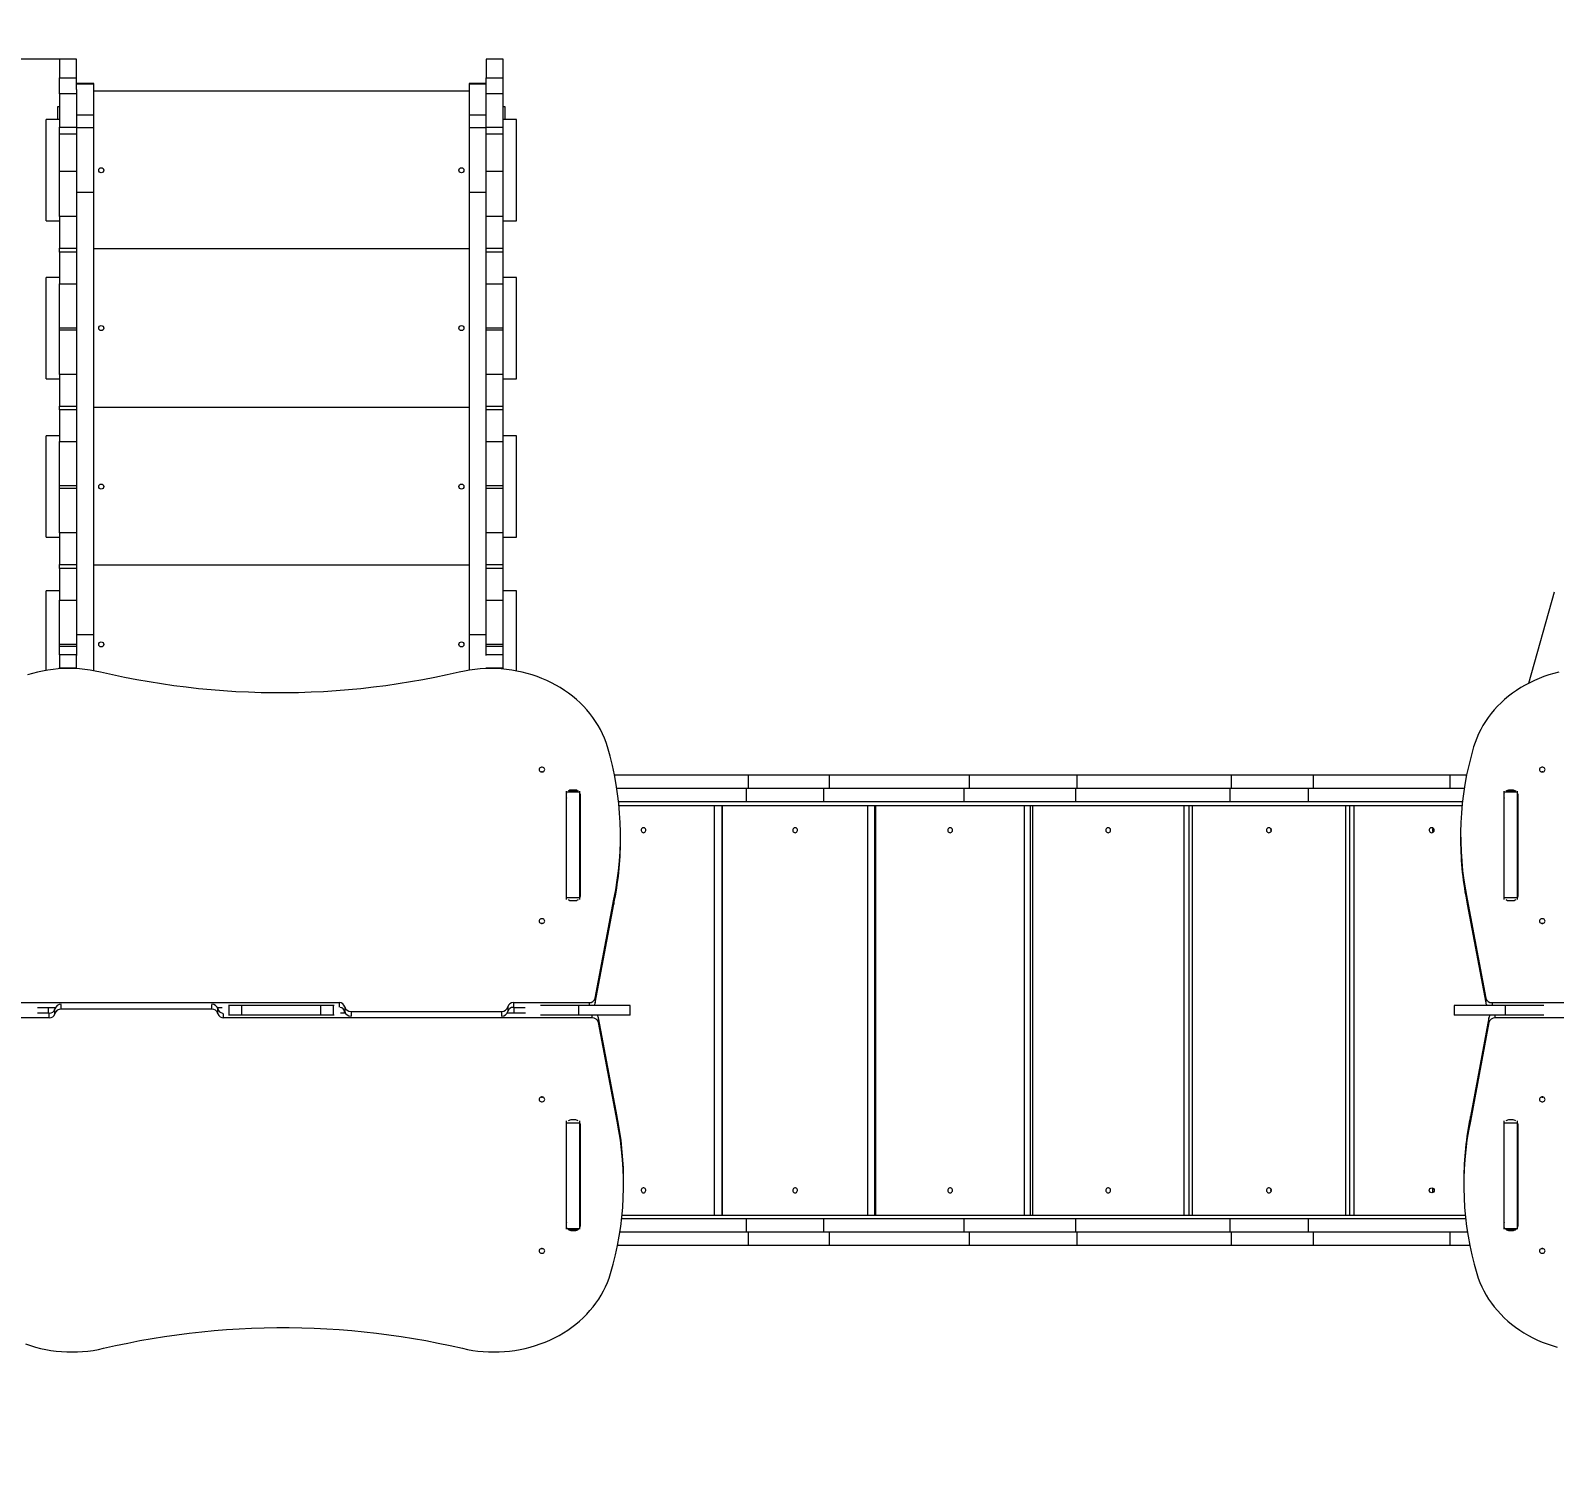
# Model space of a CAD drawing. Header units: millimetres. Extents: x -1410 to 10553, y -1584 to 10089.
# Drawn here: x 2697 to 5101, y 4112 to 6397 of the extents above; entities that cross this region are included whole.
import ezdxf

# ---------------------------------------------------------------- set-up
doc = ezdxf.new("R2010")
doc.units = ezdxf.units.MM
doc.layers.add('DiKom', color=7, linetype='Continuous')
doc.styles.add('style1', font='arial.ttf', dxfattribs={"width": 0.8})
doc.dimstyles.new('1-50', dxfattribs={"dimtxt": 400, "dimasz": 200, "dimexe": 100, "dimexo": 0, "dimgap": 200, "dimtad": 1, "dimtxsty": 'style1', "dimcen": 200, "dimclrd": 7, "dimclre": 7, "dimclrt": 7, "dimadec": 1, "dimazin": 2, "dimtfac": 1, "dimtmove": 0, "dimatfit": 2, "dimfxl": 0, "dimlwd": 25, "dimlwe": 18, "dimarcsym": 0})

# ---------------------------------------------------------------- blocks, each defined once
blk = doc.blocks.new('*D6')
at = {"layer": 'Defpoints', "color": 0, "transparency": 16777216}
for p in [(1052.6, 4838.3), (8552.6, 4538.8), (1052.6, -316)]:
    blk.add_point(p, dxfattribs=at)
at = {"layer": 'DiKom', "color": 7, "lineweight": 18, "transparency": 16777216}
for p, q in [((1052.6, 4838.3), (1052.6, -416)), ((8552.6, 4538.8), (8552.6, -416))]:
    blk.add_line(p, q, dxfattribs=at)
at = {"layer": 'DiKom', "color": 7, "lineweight": 25, "transparency": 16777216}
blk.add_line((8352.6, -316), (1252.6, -316), dxfattribs=at)
at = {"layer": 'DiKom', "color": 7, "transparency": 16777216}
for points in [[(1252.6, -282.7), (1252.6, -349.3), (1052.6, -316)], [(8352.6, -282.7), (8352.6, -349.3), (8552.6, -316)]]:
    blk.add_solid(points, dxfattribs=at)
at = {"layer": 'DiKom', "color": 7, "transparency": 16777216, "insert": (5447.5, 88.2), "char_height": 400, "attachment_point": 5, "style": 'style1'}
blk.add_mtext('7500', dxfattribs=at)
blk = doc.blocks.new('*D7')
at = {"layer": 'Defpoints', "color": 0, "transparency": 16777216}
for p in [(2743.2, 6351.8), (728.2, 735.3), (5494.1, 735.3)]:
    blk.add_point(p, dxfattribs=at)
at = {"layer": 'DiKom', "color": 7, "lineweight": 18, "transparency": 16777216}
for p, q in [((2743.2, 6351.8), (628.2, 6351.8)), ((5494.1, 735.3), (628.2, 735.3))]:
    blk.add_line(p, q, dxfattribs=at)
at = {"layer": 'DiKom', "color": 7, "lineweight": 25, "transparency": 16777216}
blk.add_line((728.2, 6151.8), (728.2, 935.3), dxfattribs=at)
at = {"layer": 'DiKom', "color": 7, "transparency": 16777216}
for points in [[(694.9, 6151.8), (761.5, 6151.8), (728.2, 6351.8)], [(694.9, 935.3), (761.5, 935.3), (728.2, 735.3)]]:
    blk.add_solid(points, dxfattribs=at)
at = {"layer": 'DiKom', "color": 7, "transparency": 16777216, "insert": (324, 4804.8), "char_height": 400, "attachment_point": 5, "rotation": 90, "style": 'style1'}
blk.add_mtext('5600', dxfattribs=at)
blk = doc.blocks.new('*D9')
at = {"layer": 'Defpoints', "color": 0, "transparency": 16777216}
for p in [(-743.3, 7851.8), (1770.2, 7851.8), (4898.7, -764.7)]:
    blk.add_point(p, dxfattribs=at)
at = {"layer": 'DiKom', "color": 7, "lineweight": 18, "transparency": 16777216}
for p, q in [((1770.2, 7851.8), (-843.3, 7851.8)), ((4898.7, -764.7), (-843.3, -764.7))]:
    blk.add_line(p, q, dxfattribs=at)
at = {"layer": 'DiKom', "color": 7, "lineweight": 25, "transparency": 16777216}
blk.add_line((-743.3, -564.7), (-743.3, 7651.8), dxfattribs=at)
at = {"layer": 'DiKom', "color": 7, "transparency": 16777216}
for points in [[(-776.7, 7651.8), (-710, 7651.8), (-743.3, 7851.8)], [(-776.7, -564.7), (-710, -564.7), (-743.3, -764.7)]]:
    blk.add_solid(points, dxfattribs=at)
at = {"layer": 'DiKom', "color": 7, "transparency": 16777216, "insert": (-1147.6, 4754.4), "char_height": 400, "attachment_point": 5, "rotation": 90, "style": 'style1'}
blk.add_mtext('8600', dxfattribs=at)

msp = doc.modelspace()

# ---------------------------------------------------------------- linework, layer by layer
at = {"color": 7, "linetype": 'Continuous', "lineweight": 15}
for p, q in [((2770.198, 6351.777), (2743.198, 6351.777)), ((2743.198, 6351.777), (2743.198, 6322.648)), ((2770.198, 6322.648), (2770.198, 6351.777)), ((3443.198, 6351.777), (3416.198, 6351.777)), ((3416.198, 6351.777), (3416.198, 6322.648)), ((3443.198, 6322.648), (3443.198, 6351.777)), ((2743.198, 6322.648), (2770.198, 6322.648)), ((2743.198, 6297.461), (2743.198, 6322.648)), ((2770.198, 6304.13), (2770.198, 6322.648)), ((3416.198, 6322.648), (3443.198, 6322.648)), ((3416.198, 6304.13), (3416.198, 6322.648)), ((3443.198, 6297.461), (3443.198, 6322.648)), ((2797.198, 6313.67), (2770.198, 6313.67)), ((2770.198, 6313.022), (2797.198, 6313.022)), ((2770.198, 6304.13), (2770.198, 6264.364)), ((2797.198, 6313.022), (2797.198, 6313.67)), ((2797.198, 6264.364), (2797.198, 6313.022)), ((3389.198, 6301.777), (2797.198, 6301.777)), ((3416.198, 6313.67), (3389.198, 6313.67)), ((3389.198, 6313.67), (3389.198, 6313.022)), ((3389.198, 6313.022), (3416.198, 6313.022)), ((3389.198, 6313.022), (3389.198, 6264.364)), ((3416.198, 6264.364), (3416.198, 6304.13)), ((2740.198, 6276.777), (2740.198, 6256.777)), ((2743.198, 6276.777), (2740.198, 6276.777)), ((2770.198, 6297.461), (2743.198, 6297.461)), ((2743.198, 6297.461), (2743.198, 6244.526)), ((3443.198, 6297.461), (3416.198, 6297.461)), ((3443.198, 6244.526), (3443.198, 6297.461)), ((3446.198, 6276.777), (3443.198, 6276.777)), ((3446.198, 6256.777), (3446.198, 6276.777)), ((2743.198, 6256.777), (2722.198, 6256.777)), ((2722.198, 6096.777), (2722.198, 6256.777)), ((2770.198, 6264.364), (2797.198, 6264.364)), ((2770.198, 6264.364), (2770.198, 6244.236)), ((2797.198, 6244.236), (2797.198, 6264.364)), ((3389.198, 6264.364), (3416.198, 6264.364)), ((3389.198, 6264.364), (3389.198, 6244.236)), ((3416.198, 6244.236), (3416.198, 6264.364)), ((3464.198, 6256.777), (3443.198, 6256.777)), ((3464.198, 6096.777), (3464.198, 6256.777)), ((2743.198, 6244.526), (2770.198, 6244.526)), ((2743.198, 6233.738), (2743.198, 6244.526)), ((2770.198, 6233.738), (2743.198, 6233.738)), ((2743.198, 6174.826), (2743.198, 6233.738)), ((2770.198, 6244.236), (2797.198, 6244.236)), ((2770.198, 6244.236), (2770.198, 6142.367)), ((2797.198, 6142.367), (2797.198, 6244.236)), ((3389.198, 6244.236), (3416.198, 6244.236)), ((3389.198, 6244.236), (3389.198, 6142.367)), ((3416.198, 6244.526), (3443.198, 6244.526)), ((3416.198, 6142.367), (3416.198, 6244.236)), ((3443.198, 6233.738), (3416.198, 6233.738)), ((3443.198, 6233.738), (3443.198, 6244.526)), ((3443.198, 6174.826), (3443.198, 6233.738)), ((2770.198, 6174.826), (2743.198, 6174.826)), ((2743.198, 6103.777), (2743.198, 6174.826)), ((3443.198, 6174.826), (3416.198, 6174.826)), ((3443.198, 6103.777), (3443.198, 6174.826)), ((2770.198, 6142.367), (2797.198, 6142.367)), ((2770.198, 6142.367), (2770.198, 5444.322)), ((2797.198, 5444.322), (2797.198, 6142.367)), ((3389.198, 6142.367), (3416.198, 6142.367)), ((3389.198, 6142.367), (3389.198, 5444.322)), ((3416.198, 5444.322), (3416.198, 6142.367)), ((2722.198, 6096.777), (2743.198, 6096.777)), ((2770.198, 6103.777), (2743.198, 6103.777)), ((2743.198, 6103.777), (2743.198, 6053.777)), ((3443.198, 6103.777), (3416.198, 6103.777)), ((3443.198, 6053.777), (3443.198, 6103.777)), ((3443.198, 6096.777), (3464.198, 6096.777)), ((2743.198, 6053.777), (2770.198, 6053.777)), ((2743.198, 6047.777), (2743.198, 6053.777)), ((2770.198, 6047.777), (2743.198, 6047.777)), ((2743.198, 6047.777), (2743.198, 5997.777)), ((3389.198, 6052.777), (2797.198, 6052.777)), ((3416.198, 6053.777), (3443.198, 6053.777)), ((3443.198, 6047.777), (3416.198, 6047.777)), ((3443.198, 6047.777), (3443.198, 6053.777)), ((3443.198, 5997.777), (3443.198, 6047.777)), ((2743.198, 6007.777), (2722.198, 6007.777)), ((2722.198, 5847.777), (2722.198, 6007.777)), ((2743.198, 5997.777), (2770.198, 5997.777)), ((2743.198, 5927.777), (2743.198, 5997.777)), ((3416.198, 5997.777), (3443.198, 5997.777)), ((3464.198, 6007.777), (3443.198, 6007.777)), ((3443.198, 5927.777), (3443.198, 5997.777)), ((3464.198, 5847.777), (3464.198, 6007.777)), ((2770.198, 5927.777), (2743.198, 5927.777)), ((2743.198, 5924.777), (2743.198, 5927.777)), ((2770.198, 5924.777), (2743.198, 5924.777)), ((2743.198, 5854.777), (2743.198, 5924.777)), ((3443.198, 5927.777), (3416.198, 5927.777)), ((3443.198, 5924.777), (3416.198, 5924.777)), ((3443.198, 5924.777), (3443.198, 5927.777)), ((3443.198, 5854.777), (3443.198, 5924.777)), ((2722.198, 5847.777), (2743.198, 5847.777)), ((2770.198, 5854.777), (2743.198, 5854.777)), ((2743.198, 5854.777), (2743.198, 5804.777)), ((3443.198, 5854.777), (3416.198, 5854.777)), ((3443.198, 5804.777), (3443.198, 5854.777)), ((3443.198, 5847.777), (3464.198, 5847.777)), ((2743.198, 5804.777), (2770.198, 5804.777)), ((2743.198, 5798.777), (2743.198, 5804.777)), ((2770.198, 5798.777), (2743.198, 5798.777)), ((2743.198, 5798.777), (2743.198, 5748.777)), ((3389.198, 5802.777), (2797.198, 5802.777)), ((3416.198, 5804.777), (3443.198, 5804.777)), ((3443.198, 5798.777), (3416.198, 5798.777)), ((3443.198, 5798.777), (3443.198, 5804.777)), ((3443.198, 5748.777), (3443.198, 5798.777)), ((2743.198, 5757.777), (2722.198, 5757.777)), ((2722.198, 5597.777), (2722.198, 5757.777)), ((2743.198, 5748.777), (2770.198, 5748.777)), ((2743.198, 5678.777), (2743.198, 5748.777)), ((3416.198, 5748.777), (3443.198, 5748.777)), ((3464.198, 5757.777), (3443.198, 5757.777)), ((3443.198, 5678.777), (3443.198, 5748.777)), ((3464.198, 5597.777), (3464.198, 5757.777)), ((2770.198, 5678.777), (2743.198, 5678.777)), ((2743.198, 5674.777), (2743.198, 5678.777)), ((2770.198, 5674.777), (2743.198, 5674.777)), ((2743.198, 5604.777), (2743.198, 5674.777)), ((3443.198, 5678.777), (3416.198, 5678.777)), ((3443.198, 5674.777), (3416.198, 5674.777)), ((3443.198, 5674.777), (3443.198, 5678.777)), ((3443.198, 5604.777), (3443.198, 5674.777)), ((2770.198, 5604.777), (2743.198, 5604.777)), ((2743.198, 5604.777), (2743.198, 5554.777)), ((3443.198, 5604.777), (3416.198, 5604.777)), ((3443.198, 5554.777), (3443.198, 5604.777)), ((2722.198, 5597.777), (2743.198, 5597.777)), ((3443.198, 5597.777), (3464.198, 5597.777)), ((2743.198, 5554.777), (2770.198, 5554.777)), ((2743.198, 5548.777), (2743.198, 5554.777)), ((3389.198, 5553.777), (2797.198, 5553.777)), ((3416.198, 5554.777), (3443.198, 5554.777)), ((3443.198, 5548.777), (3443.198, 5554.777)), ((2770.198, 5548.777), (2743.198, 5548.777)), ((2743.198, 5548.777), (2743.198, 5498.777)), ((3443.198, 5548.777), (3416.198, 5548.777)), ((3443.198, 5498.777), (3443.198, 5548.777)), ((2743.198, 5513.556), (2722.198, 5513.556)), ((2722.198, 5387.886), (2722.198, 5513.556)), ((3464.198, 5513.556), (3443.198, 5513.556)), ((3464.198, 5387.006), (3464.198, 5513.556)), ((5061.15, 5367.891), (5101.463, 5511.866)), ((5061.15, 5367.891), (5101.463, 5511.866)), ((2743.198, 5498.777), (2770.198, 5498.777)), ((2743.198, 5428.777), (2743.198, 5498.777)), ((3416.198, 5498.777), (3443.198, 5498.777)), ((3443.198, 5428.777), (3443.198, 5498.777)), ((2770.198, 5444.322), (2797.198, 5444.322)), ((2770.198, 5444.322), (2770.198, 5411.441)), ((2797.198, 5387.255), (2797.198, 5444.322)), ((3389.198, 5444.322), (3416.198, 5444.322)), ((3389.198, 5444.322), (3389.198, 5388.104)), ((3416.198, 5411.441), (3416.198, 5444.322)), ((2770.198, 5428.777), (2743.198, 5428.777)), ((2743.198, 5425.777), (2743.198, 5428.777)), ((2770.198, 5425.777), (2743.198, 5425.777)), ((2743.198, 5412.235), (2743.198, 5425.777)), ((2770.198, 5412.235), (2743.198, 5412.235)), ((2743.198, 5412.235), (2743.198, 5392.059)), ((2770.198, 5392.059), (2770.198, 5411.441)), ((3443.198, 5428.777), (3416.198, 5428.777)), ((3443.198, 5425.777), (3416.198, 5425.777)), ((3443.198, 5412.235), (3416.198, 5412.235)), ((3443.198, 5425.777), (3443.198, 5428.777)), ((3443.198, 5412.235), (3443.198, 5425.777)), ((3443.198, 5392.059), (3443.198, 5412.235)), ((2743.198, 5392.059), (2770.198, 5392.059)), ((2743.198, 5390.323), (2743.198, 5392.059)), ((2770.198, 5390.47), (2770.198, 5392.059)), ((3416.198, 5392.059), (3443.198, 5392.059)), ((3416.198, 5390.692), (3416.198, 5392.059)), ((3443.198, 5389.933), (3443.198, 5392.059)), ((3829.973, 5222.777), (3618.582, 5222.777)), ((3829.973, 5201.777), (3829.973, 5222.777)), ((3957.596, 5222.777), (3829.973, 5222.777)), ((3957.596, 5201.777), (3957.596, 5222.777)), ((4178.907, 5222.777), (3957.596, 5222.777)), ((4178.907, 5201.777), (4178.907, 5222.777)), ((4348.642, 5222.777), (4178.907, 5222.777)), ((4348.642, 5201.777), (4348.642, 5222.777)), ((4591.803, 5222.777), (4348.642, 5222.777)), ((4591.803, 5201.777), (4591.803, 5222.777)), ((4721.027, 5222.777), (4591.803, 5222.777)), ((4721.027, 5201.777), (4721.027, 5222.777)), ((4936.645, 5222.777), (4721.027, 5222.777)), ((4936.645, 5201.777), (4936.645, 5222.777)), ((4962.855, 5222.777), (4936.645, 5222.777)), ((3543.198, 5196.181), (3543.198, 5197.252)), ((3543.198, 5196.181), (3564.198, 5196.181)), ((3543.198, 5029.79), (3543.198, 5196.181)), ((3561.287, 5197.294), (3546.109, 5197.294)), ((3555.948, 5199.146), (3551.448, 5199.146)), ((3564.198, 5196.181), (3564.198, 5197.252)), ((3564.198, 5029.79), (3564.198, 5196.181)), ((3826.934, 5201.777), (3622.299, 5201.777)), ((3826.934, 5180.777), (3826.934, 5201.777)), ((3949.08, 5201.777), (3826.934, 5201.777)), ((3949.08, 5180.777), (3949.08, 5201.777)), ((4170.391, 5201.777), (3949.08, 5201.777)), ((4170.391, 5180.777), (4170.391, 5201.777)), ((4346.483, 5201.777), (4170.391, 5201.777)), ((4346.483, 5180.777), (4346.483, 5201.777)), ((4589.644, 5201.777), (4346.483, 5201.777)), ((4589.644, 5180.777), (4589.644, 5201.777)), ((4713.323, 5201.777), (4589.644, 5201.777)), ((4713.323, 5180.777), (4713.323, 5201.777)), ((4959.137, 5201.777), (4713.323, 5201.777)), ((5022.198, 5196.181), (5022.198, 5197.252)), ((5022.198, 5196.181), (5043.198, 5196.181)), ((5022.198, 5029.79), (5022.198, 5196.181)), ((5040.287, 5197.294), (5025.109, 5197.294)), ((5034.948, 5199.146), (5030.448, 5199.146)), ((5043.198, 5196.181), (5043.198, 5197.252)), ((5043.198, 5029.79), (5043.198, 5196.181)), ((3542.448, 5191.352), (3542.448, 5032.436)), ((3543.198, 5180.777), (3542.448, 5180.777)), ((3542.766, 5185.905), (3543.198, 5185.905)), ((3564.948, 5180.777), (3564.198, 5180.777)), ((3564.198, 5174.777), (3564.948, 5174.777)), ((3564.948, 5032.436), (3564.948, 5191.352)), ((3826.934, 5180.777), (3625.087, 5180.777)), ((3625.715, 5174.777), (4955.722, 5174.777)), ((3776.552, 4528.777), (3776.552, 5174.777)), ((3788.473, 4528.777), (3788.473, 5174.777)), ((3788.593, 5174.777), (3788.593, 4528.777)), ((3949.08, 5180.777), (3826.934, 5180.777)), ((4170.391, 5180.777), (3949.08, 5180.777)), ((4018.498, 4528.777), (4018.498, 5174.777)), ((4029.103, 4528.777), (4029.103, 5174.777)), ((4030.628, 5174.777), (4030.628, 4528.777)), ((4346.483, 5180.777), (4170.391, 5180.777)), ((4265.558, 4528.777), (4265.558, 5174.777)), ((4274.79, 4528.777), (4274.79, 5174.777)), ((4278.015, 5174.777), (4278.015, 4528.777)), ((4589.644, 5180.777), (4346.483, 5180.777)), ((4517.031, 4528.777), (4517.031, 5174.777)), ((4524.946, 4528.777), (4524.946, 5174.777)), ((4529.698, 5174.777), (4529.698, 4528.777)), ((4713.323, 5180.777), (4589.644, 5180.777)), ((4956.349, 5180.777), (4713.323, 5180.777)), ((4772.247, 4528.777), (4772.247, 5174.777)), ((4778.79, 4528.777), (4778.79, 5174.777)), ((4784.974, 5174.777), (4784.974, 4528.777)), ((5021.448, 5191.352), (5021.448, 5032.436)), ((5022.198, 5180.777), (5021.448, 5180.777)), ((5021.448, 5174.777), (5022.198, 5174.777)), ((5043.198, 5185.905), (5043.63, 5185.905)), ((5043.948, 5180.777), (5043.198, 5180.777)), ((5043.948, 5032.436), (5043.948, 5191.352)), ((3628.063, 5119.461), (3628.063, 5126.961)), ((4953.373, 5126.961), (4953.373, 5119.461)), ((3543.198, 5029.79), (3564.198, 5029.79)), ((3543.198, 5026.536), (3543.198, 5029.79)), ((3551.448, 5024.642), (3555.948, 5024.642)), ((3564.198, 5026.536), (3564.198, 5029.79)), ((3588.412, 4871.071), (3617.705, 5026.847)), ((3617.705, 5026.847), (3617.705, 5019.347)), ((4963.731, 5026.847), (4993.024, 4871.068)), ((4963.731, 5026.847), (4963.731, 5019.347)), ((5022.198, 5029.79), (5043.198, 5029.79)), ((5022.198, 5026.536), (5022.198, 5029.79)), ((5030.448, 5024.642), (5034.948, 5024.642)), ((5043.198, 5026.536), (5043.198, 5029.79)), ((3588.412, 4863.571), (3617.705, 5019.347)), ((4963.731, 5019.347), (4993.024, 4863.568)), ((2602.895, 4863.8), (3184.355, 4863.802)), ((2708.382, 4856.3), (2736.873, 4856.301)), ((2992.246, 4856.302), (2999.902, 4856.302)), ((2993.668, 4852.208), (2993.668, 4856.302)), ((3010.758, 4859.283), (3009.643, 4859.283)), ((3010.758, 4844.283), (3010.758, 4859.283)), ((3030.802, 4859.283), (3010.758, 4859.283)), ((3030.802, 4844.283), (3030.802, 4859.283)), ((3155.594, 4859.283), (3030.802, 4859.283)), ((3155.594, 4844.283), (3155.594, 4859.283)), ((3175.638, 4859.283), (3155.594, 4859.283)), ((3175.638, 4844.283), (3175.638, 4859.283)), ((3176.754, 4859.283), (3175.638, 4859.283)), ((3193.242, 4857.239), (3193.242, 4849.739)), ((3450.43, 4857.239), (3450.43, 4849.739)), ((3459.317, 4863.802), (3578.542, 4863.802)), ((3459.317, 4863.802), (3459.317, 4856.302)), ((3459.317, 4856.302), (3478.006, 4856.302)), ((3562.295, 4859.283), (3501.898, 4859.283)), ((3562.295, 4844.283), (3562.295, 4859.283)), ((3643.47, 4859.283), (3562.295, 4859.283)), ((3588.412, 4871.071), (3588.412, 4863.571)), ((3643.47, 4844.283), (3643.47, 4859.283)), ((4942.926, 4859.283), (4942.926, 4844.283)), ((5024.101, 4859.283), (4942.926, 4859.283)), ((4993.024, 4871.068), (4993.024, 4863.568)), ((5002.895, 4863.8), (5584.355, 4863.802)), ((5024.101, 4844.283), (5024.101, 4859.283)), ((5084.485, 4859.283), (5024.101, 4859.283)), ((2727.079, 4839.772), (2607.854, 4839.772)), ((2727.079, 4847.272), (2708.346, 4847.272)), ((2727.079, 4839.772), (2727.079, 4847.272)), ((2735.966, 4846.336), (2735.966, 4853.835)), ((2983.279, 4853.629), (2745.841, 4853.629)), ((2993.154, 4846.336), (2993.154, 4853.836)), ((3583.501, 4839.774), (3002.041, 4839.772)), ((3010.758, 4844.283), (3009.667, 4844.283)), ((3030.802, 4844.283), (3010.758, 4844.283)), ((3155.594, 4844.283), (3030.802, 4844.283)), ((3175.638, 4844.283), (3155.594, 4844.283)), ((3176.727, 4844.283), (3175.638, 4844.283)), ((3194.15, 4847.273), (3186.475, 4847.273)), ((3192.728, 4847.273), (3192.728, 4851.366)), ((3203.116, 4849.946), (3440.555, 4849.946)), ((3478.058, 4847.274), (3449.523, 4847.274)), ((3562.295, 4844.283), (3501.978, 4844.283)), ((3643.47, 4844.283), (3562.295, 4844.283)), ((3593.371, 4832.506), (3593.371, 4840.006)), ((3622.665, 4684.228), (3593.371, 4840.006)), ((3622.665, 4676.727), (3593.371, 4832.506)), ((5024.101, 4844.283), (4942.926, 4844.283)), ((4997.984, 4840.004), (4968.691, 4684.228)), ((4997.984, 4832.504), (4968.691, 4676.727)), ((4997.984, 4832.504), (4997.984, 4840.004)), ((5127.079, 4839.772), (5007.854, 4839.772)), ((5084.431, 4844.283), (5024.101, 4844.283)), ((3542.448, 4671.138), (3542.448, 4512.223)), ((3543.198, 4674.128), (3543.198, 4677.183)), ((3543.198, 4674.128), (3564.198, 4674.128)), ((3543.198, 4507.396), (3543.198, 4674.128)), ((3555.948, 4678.933), (3551.448, 4678.933)), ((3564.198, 4674.128), (3564.198, 4677.183)), ((3564.198, 4507.396), (3564.198, 4674.128)), ((3564.948, 4512.223), (3564.948, 4671.138)), ((3622.665, 4676.727), (3622.665, 4684.228)), ((4968.691, 4676.727), (4968.691, 4684.228)), ((5021.448, 4671.138), (5021.448, 4512.223)), ((5022.198, 4674.128), (5022.198, 4677.183)), ((5022.198, 4674.128), (5043.198, 4674.128)), ((5022.198, 4507.396), (5022.198, 4674.128)), ((5034.948, 4678.933), (5030.448, 4678.933)), ((5043.198, 4674.128), (5043.198, 4677.183)), ((5043.198, 4507.396), (5043.198, 4674.128)), ((5043.948, 4512.223), (5043.948, 4671.138)), ((3633.022, 4576.614), (3633.022, 4584.114)), ((4958.333, 4584.114), (4958.333, 4576.614)), ((3543.198, 4522.777), (3542.448, 4522.777)), ((3564.198, 4528.777), (3564.948, 4528.777)), ((3564.948, 4522.777), (3564.198, 4522.777)), ((3826.934, 4522.777), (3630.044, 4522.777)), ((3630.672, 4528.777), (4960.683, 4528.777)), ((3826.934, 4501.777), (3826.934, 4522.777)), ((3949.08, 4522.777), (3826.934, 4522.777)), ((3949.08, 4501.777), (3949.08, 4522.777)), ((4170.391, 4522.777), (3949.08, 4522.777)), ((4170.391, 4501.777), (4170.391, 4522.777)), ((4346.483, 4522.777), (4170.391, 4522.777)), ((4346.483, 4501.777), (4346.483, 4522.777)), ((4589.644, 4522.777), (4346.483, 4522.777)), ((4589.644, 4501.777), (4589.644, 4522.777)), ((4713.323, 4522.777), (4589.644, 4522.777)), ((4713.323, 4501.777), (4713.323, 4522.777)), ((4961.311, 4522.777), (4713.323, 4522.777)), ((5021.448, 4528.777), (5022.198, 4528.777)), ((5022.198, 4522.777), (5021.448, 4522.777)), ((5043.948, 4522.777), (5043.198, 4522.777)), ((3543.198, 4517.669), (3542.766, 4517.669)), ((3543.198, 4507.396), (3564.198, 4507.396)), ((3543.198, 4506.326), (3543.198, 4507.396)), ((3546.109, 4506.284), (3561.287, 4506.284)), ((3551.448, 4504.429), (3555.948, 4504.429)), ((3564.198, 4506.326), (3564.198, 4507.396)), ((3826.934, 4501.777), (3627.255, 4501.777)), ((3949.08, 4501.777), (3826.934, 4501.777)), ((3829.973, 4480.777), (3829.973, 4501.777)), ((4170.391, 4501.777), (3949.08, 4501.777)), ((3957.596, 4480.777), (3957.596, 4501.777)), ((4346.483, 4501.777), (4170.391, 4501.777)), ((4178.907, 4480.777), (4178.907, 4501.777)), ((4589.644, 4501.777), (4346.483, 4501.777)), ((4348.642, 4480.777), (4348.642, 4501.777)), ((4713.323, 4501.777), (4589.644, 4501.777)), ((4591.803, 4480.777), (4591.803, 4501.777)), ((4964.1, 4501.777), (4713.323, 4501.777)), ((4721.027, 4480.777), (4721.027, 4501.777)), ((4936.645, 4480.777), (4936.645, 4501.777)), ((5022.198, 4507.396), (5043.198, 4507.396)), ((5022.198, 4506.326), (5022.198, 4507.396)), ((5025.109, 4506.284), (5040.287, 4506.284)), ((5030.448, 4504.429), (5034.948, 4504.429)), ((5043.631, 4517.672), (5043.198, 4517.672)), ((5043.198, 4506.326), (5043.198, 4507.396)), ((3829.973, 4480.777), (3623.537, 4480.777)), ((3957.596, 4480.777), (3829.973, 4480.777)), ((4178.907, 4480.777), (3957.596, 4480.777)), ((4348.642, 4480.777), (4178.907, 4480.777)), ((4591.803, 4480.777), (4348.642, 4480.777)), ((4721.027, 4480.777), (4591.803, 4480.777)), ((4936.645, 4480.777), (4721.027, 4480.777)), ((4967.818, 4480.777), (4936.645, 4480.777))]:
    msp.add_line(p, q, dxfattribs=at)
at = {"color": 8, "linetype": 'Continuous', "lineweight": 15}
for p, q in [((3551.448, 5199.146), (3551.448, 5197.294)), ((3555.948, 5199.146), (3555.948, 5197.294)), ((5030.448, 5199.146), (5030.448, 5197.294)), ((5034.948, 5199.146), (5034.948, 5197.294)), ((2725.899, 4847.272), (2725.899, 4856.301)), ((2745.841, 4853.629), (2745.841, 4861.025)), ((2983.279, 4853.629), (2983.279, 4861.026)), ((3184.355, 4863.802), (3184.355, 4856.724)), ((3460.497, 4847.274), (3460.497, 4856.302)), ((3578.542, 4863.802), (3578.542, 4859.283)), ((5002.895, 4863.8), (5002.895, 4859.283)), ((3002.041, 4839.772), (3002.041, 4846.854)), ((3203.116, 4849.946), (3203.116, 4842.552)), ((3440.555, 4849.946), (3440.555, 4842.552)), ((3583.501, 4839.774), (3583.501, 4844.283)), ((5007.854, 4839.772), (5007.854, 4844.283)), ((3551.448, 4504.429), (3551.448, 4506.284)), ((3555.948, 4504.429), (3555.948, 4506.284)), ((5030.448, 4504.429), (5030.448, 4506.284)), ((5034.948, 4504.429), (5034.948, 4506.284))]:
    msp.add_line(p, q, dxfattribs=at)
at = {"color": 7, "linetype": 'Continuous', "lineweight": 15, "flags": 128}
for points in [[(2807.674, 5385.066), (2799.559, 5386.809), (2791.364, 5388.241), (2783.105, 5389.36), (2774.796, 5390.162), (2766.455, 5390.648), (2758.097, 5390.815), (2749.739, 5390.664), (2741.397, 5390.195), (2733.086, 5389.408), (2724.824, 5388.305), (2716.625, 5386.888), (2708.507, 5385.161), (2700.484, 5383.126), (2692.572, 5380.787)], [(3373.763, 5385.066), (3354.656, 5380.735), (3335.46, 5376.707), (3316.183, 5372.985), (3296.831, 5369.568), (3277.41, 5366.457), (3257.926, 5363.655), (3238.386, 5361.162), (3218.797, 5358.979), (3199.165, 5357.106), (3179.497, 5355.544), (3159.799, 5354.295), (3140.078, 5353.357), (3120.341, 5352.731), (3100.594, 5352.419), (3080.843, 5352.419), (3061.096, 5352.731), (3041.358, 5353.357), (3021.637, 5354.295), (3001.939, 5355.544), (2982.271, 5357.106), (2962.639, 5358.979), (2943.05, 5361.162), (2923.511, 5363.655), (2904.027, 5366.457), (2884.605, 5369.568), (2865.253, 5372.985), (2845.976, 5376.707), (2826.781, 5380.735), (2807.674, 5385.066)], [(3607.558, 5267.265), (3605.298, 5274.236), (3602.685, 5281.113), (3599.726, 5287.885), (3596.426, 5294.536), (3592.791, 5301.056), (3588.828, 5307.431), (3584.546, 5313.649), (3579.952, 5319.698), (3575.055, 5325.566), (3569.864, 5331.242), (3564.391, 5336.714), (3558.644, 5341.972), (3552.637, 5347.007), (3546.379, 5351.808), (3539.883, 5356.366), (3533.163, 5360.672), (3526.23, 5364.717), (3519.098, 5368.495), (3511.781, 5371.997), (3504.294, 5375.218), (3496.65, 5378.15), (3488.864, 5380.787), (3480.952, 5383.126), (3472.93, 5385.161), (3464.811, 5386.888), (3456.612, 5388.305), (3448.35, 5389.408), (3440.039, 5390.195), (3431.697, 5390.664), (3423.339, 5390.815), (3414.981, 5390.648), (3406.64, 5390.162), (3398.331, 5389.36), (3390.072, 5388.241), (3381.877, 5386.809), (3373.763, 5385.066)], [(5108.507, 5385.161), (5100.484, 5383.126), (5092.572, 5380.787), (5084.787, 5378.15), (5077.143, 5375.218), (5069.655, 5371.997), (5062.338, 5368.495), (5055.207, 5364.717), (5048.274, 5360.672), (5041.553, 5356.366), (5035.057, 5351.808), (5028.8, 5347.007), (5022.792, 5341.972), (5017.046, 5336.714), (5011.572, 5331.242), (5006.382, 5325.566), (5001.485, 5319.698), (4996.89, 5313.649), (4992.608, 5307.431), (4988.645, 5301.056), (4985.01, 5294.536), (4981.71, 5287.885), (4978.751, 5281.113), (4976.139, 5274.236), (4973.878, 5267.265)], [(3508.598, 5231.405), (3508.42, 5232.479), (3507.899, 5233.466), (3507.079, 5234.285), (3506.026, 5234.872), (3504.824, 5235.177), (3503.572, 5235.177), (3502.37, 5234.872), (3501.316, 5234.285), (3500.496, 5233.466), (3499.976, 5232.479), (3499.798, 5231.405), (3499.976, 5230.332), (3500.496, 5229.345), (3501.316, 5228.526), (3502.37, 5227.939), (3503.572, 5227.634), (3504.824, 5227.634), (3506.026, 5227.939), (3507.079, 5228.526), (3507.899, 5229.345), (3508.42, 5230.332), (3508.598, 5231.405)], [(5086.598, 5231.405), (5086.42, 5232.479), (5085.899, 5233.466), (5085.079, 5234.285), (5084.026, 5234.872), (5082.824, 5235.177), (5081.572, 5235.177), (5080.37, 5234.872), (5079.317, 5234.285), (5078.496, 5233.466), (5077.976, 5232.479), (5077.798, 5231.405), (5077.976, 5230.332), (5078.496, 5229.345), (5079.317, 5228.526), (5080.37, 5227.939), (5081.572, 5227.634), (5082.824, 5227.634), (5084.026, 5227.939), (5085.079, 5228.526), (5085.899, 5229.345), (5086.42, 5230.332), (5086.598, 5231.405)], [(3664.395, 5131.777), (3665.453, 5131.954), (3666.417, 5132.472), (3667.201, 5133.283), (3667.736, 5134.315), (3667.974, 5135.478), (3667.894, 5136.667), (3667.504, 5137.777), (3666.837, 5138.709), (3665.953, 5139.381), (3664.93, 5139.732), (3663.861, 5139.732), (3662.838, 5139.381), (3661.954, 5138.709), (3661.287, 5137.777), (3660.896, 5136.667), (3660.816, 5135.478), (3661.054, 5134.315), (3661.589, 5133.283), (3662.374, 5132.472), (3663.338, 5131.954), (3664.395, 5131.777)], [(3903.545, 5131.777), (3904.629, 5131.954), (3905.617, 5132.472), (3906.421, 5133.283), (3906.969, 5134.315), (3907.213, 5135.478), (3907.131, 5136.667), (3906.731, 5137.777), (3906.047, 5138.709), (3905.141, 5139.381), (3904.093, 5139.732), (3902.997, 5139.732), (3901.949, 5139.381), (3901.043, 5138.709), (3900.36, 5137.777), (3899.959, 5136.667), (3899.877, 5135.478), (3900.121, 5134.315), (3900.669, 5133.283), (3901.473, 5132.472), (3902.461, 5131.954), (3903.545, 5131.777)], [(4148.093, 5131.777), (4149.201, 5131.954), (4150.21, 5132.472), (4151.032, 5133.283), (4151.592, 5134.315), (4151.841, 5135.478), (4151.757, 5136.667), (4151.348, 5137.777), (4150.649, 5138.709), (4149.724, 5139.381), (4148.653, 5139.732), (4147.533, 5139.732), (4146.462, 5139.381), (4145.536, 5138.709), (4144.837, 5137.777), (4144.428, 5136.667), (4144.344, 5135.478), (4144.594, 5134.315), (4145.154, 5133.283), (4145.975, 5132.472), (4146.985, 5131.954), (4148.093, 5131.777)], [(4397.523, 5131.777), (4398.65, 5131.954), (4399.677, 5132.472), (4400.513, 5133.283), (4401.083, 5134.315), (4401.336, 5135.478), (4401.251, 5136.667), (4400.835, 5137.777), (4400.124, 5138.709), (4399.182, 5139.381), (4398.093, 5139.732), (4396.953, 5139.732), (4395.864, 5139.381), (4394.922, 5138.709), (4394.211, 5137.777), (4393.795, 5136.667), (4393.709, 5135.478), (4393.963, 5134.315), (4394.533, 5133.283), (4395.369, 5132.472), (4396.396, 5131.954), (4397.523, 5131.777)], [(4650.973, 5131.777), (4652.117, 5131.954), (4653.159, 5132.472), (4654.007, 5133.283), (4654.585, 5134.315), (4654.843, 5135.478), (4654.756, 5136.667), (4654.333, 5137.777), (4653.612, 5138.709), (4652.656, 5139.381), (4651.551, 5139.732), (4650.394, 5139.732), (4649.289, 5139.381), (4648.333, 5138.709), (4647.612, 5137.777), (4647.189, 5136.667), (4647.103, 5135.478), (4647.36, 5134.315), (4647.938, 5133.283), (4648.786, 5132.472), (4649.829, 5131.954), (4650.973, 5131.777)], [(4907.709, 5131.777), (4908.866, 5131.954), (4909.921, 5132.472), (4910.779, 5133.283), (4911.365, 5134.315), (4911.625, 5135.478), (4911.538, 5136.667), (4911.11, 5137.777), (4910.38, 5138.709), (4909.413, 5139.381), (4908.294, 5139.732), (4907.123, 5139.732), (4906.005, 5139.381), (4905.037, 5138.709), (4904.307, 5137.777), (4903.88, 5136.667), (4903.792, 5135.478), (4904.053, 5134.315), (4904.638, 5133.283), (4905.496, 5132.472), (4906.551, 5131.954), (4907.709, 5131.777)], [(3508.598, 4992.382), (3508.42, 4993.456), (3507.899, 4994.442), (3507.079, 4995.262), (3506.026, 4995.849), (3504.824, 4996.154), (3503.572, 4996.154), (3502.37, 4995.849), (3501.316, 4995.262), (3500.496, 4994.442), (3499.976, 4993.456), (3499.798, 4992.382), (3499.976, 4991.309), (3500.496, 4990.322), (3501.316, 4989.503), (3502.37, 4988.916), (3503.572, 4988.611), (3504.824, 4988.611), (3506.026, 4988.916), (3507.079, 4989.503), (3507.899, 4990.322), (3508.42, 4991.309), (3508.598, 4992.382)], [(5086.598, 4992.382), (5086.42, 4993.456), (5085.899, 4994.442), (5085.079, 4995.262), (5084.026, 4995.849), (5082.824, 4996.154), (5081.572, 4996.154), (5080.37, 4995.849), (5079.317, 4995.262), (5078.496, 4994.442), (5077.976, 4993.456), (5077.798, 4992.382), (5077.976, 4991.309), (5078.496, 4990.322), (5079.317, 4989.503), (5080.37, 4988.916), (5081.572, 4988.611), (5082.824, 4988.611), (5084.026, 4988.916), (5085.079, 4989.503), (5085.899, 4990.322), (5086.42, 4991.309), (5086.598, 4992.382)], [(3499.798, 4711.192), (3499.976, 4710.118), (3500.496, 4709.132), (3501.316, 4708.312), (3502.37, 4707.726), (3503.572, 4707.42), (3504.824, 4707.42), (3506.026, 4707.726), (3507.079, 4708.312), (3507.899, 4709.132), (3508.42, 4710.118), (3508.598, 4711.192), (3508.42, 4712.266), (3507.899, 4713.252), (3507.079, 4714.072), (3506.026, 4714.658), (3504.824, 4714.964), (3503.572, 4714.964), (3502.37, 4714.658), (3501.316, 4714.072), (3500.496, 4713.252), (3499.976, 4712.266), (3499.798, 4711.192)], [(5077.798, 4711.192), (5077.976, 4710.118), (5078.496, 4709.132), (5079.317, 4708.312), (5080.37, 4707.726), (5081.572, 4707.42), (5082.824, 4707.42), (5084.026, 4707.726), (5085.079, 4708.312), (5085.899, 4709.132), (5086.42, 4710.118), (5086.598, 4711.192), (5086.42, 4712.266), (5085.899, 4713.252), (5085.079, 4714.072), (5084.026, 4714.658), (5082.824, 4714.964), (5081.572, 4714.964), (5080.37, 4714.658), (5079.317, 4714.072), (5078.496, 4713.252), (5077.976, 4712.266), (5077.798, 4711.192)], [(3664.395, 4563.777), (3665.453, 4563.954), (3666.417, 4564.472), (3667.201, 4565.283), (3667.736, 4566.315), (3667.974, 4567.478), (3667.894, 4568.667), (3667.504, 4569.777), (3666.837, 4570.709), (3665.953, 4571.381), (3664.93, 4571.732), (3663.861, 4571.732), (3662.838, 4571.381), (3661.954, 4570.709), (3661.287, 4569.777), (3660.896, 4568.667), (3660.816, 4567.478), (3661.054, 4566.315), (3661.589, 4565.283), (3662.374, 4564.472), (3663.338, 4563.954), (3664.395, 4563.777)], [(3903.545, 4563.777), (3904.629, 4563.954), (3905.617, 4564.472), (3906.421, 4565.283), (3906.969, 4566.315), (3907.213, 4567.478), (3907.131, 4568.667), (3906.731, 4569.777), (3906.047, 4570.709), (3905.141, 4571.381), (3904.093, 4571.732), (3902.997, 4571.732), (3901.949, 4571.381), (3901.043, 4570.709), (3900.36, 4569.777), (3899.959, 4568.667), (3899.877, 4567.478), (3900.121, 4566.315), (3900.669, 4565.283), (3901.473, 4564.472), (3902.461, 4563.954), (3903.545, 4563.777)], [(4148.093, 4563.777), (4149.201, 4563.954), (4150.21, 4564.472), (4151.032, 4565.283), (4151.592, 4566.315), (4151.841, 4567.478), (4151.757, 4568.667), (4151.348, 4569.777), (4150.649, 4570.709), (4149.724, 4571.381), (4148.653, 4571.732), (4147.533, 4571.732), (4146.462, 4571.381), (4145.536, 4570.709), (4144.837, 4569.777), (4144.428, 4568.667), (4144.344, 4567.478), (4144.594, 4566.315), (4145.154, 4565.283), (4145.975, 4564.472), (4146.985, 4563.954), (4148.093, 4563.777)], [(4397.523, 4563.777), (4398.65, 4563.954), (4399.677, 4564.472), (4400.513, 4565.283), (4401.083, 4566.315), (4401.336, 4567.478), (4401.251, 4568.667), (4400.835, 4569.777), (4400.124, 4570.709), (4399.182, 4571.381), (4398.093, 4571.732), (4396.953, 4571.732), (4395.864, 4571.381), (4394.922, 4570.709), (4394.211, 4569.777), (4393.795, 4568.667), (4393.709, 4567.478), (4393.963, 4566.315), (4394.533, 4565.283), (4395.369, 4564.472), (4396.396, 4563.954), (4397.523, 4563.777)], [(4650.973, 4563.777), (4652.117, 4563.954), (4653.159, 4564.472), (4654.007, 4565.283), (4654.585, 4566.315), (4654.843, 4567.478), (4654.756, 4568.667), (4654.333, 4569.777), (4653.612, 4570.709), (4652.656, 4571.381), (4651.551, 4571.732), (4650.394, 4571.732), (4649.289, 4571.381), (4648.333, 4570.709), (4647.612, 4569.777), (4647.189, 4568.667), (4647.103, 4567.478), (4647.36, 4566.315), (4647.938, 4565.283), (4648.786, 4564.472), (4649.829, 4563.954), (4650.973, 4563.777)], [(3499.798, 4472.169), (3499.976, 4471.096), (3500.496, 4470.109), (3501.316, 4469.289), (3502.37, 4468.703), (3503.572, 4468.398), (3504.824, 4468.398), (3506.026, 4468.703), (3507.079, 4469.289), (3507.899, 4470.109), (3508.42, 4471.096), (3508.598, 4472.169), (3508.42, 4473.243), (3507.899, 4474.229), (3507.079, 4475.049), (3506.026, 4475.635), (3504.824, 4475.941), (3503.572, 4475.941), (3502.37, 4475.635), (3501.316, 4475.049), (3500.496, 4474.229), (3499.976, 4473.243), (3499.798, 4472.169)], [(5077.798, 4472.169), (5077.976, 4471.096), (5078.496, 4470.109), (5079.317, 4469.289), (5080.37, 4468.703), (5081.572, 4468.398), (5082.824, 4468.398), (5084.026, 4468.703), (5085.079, 4469.289), (5085.899, 4470.109), (5086.42, 4471.096), (5086.598, 4472.169), (5086.42, 4473.243), (5085.899, 4474.229), (5085.079, 4475.049), (5084.026, 4475.635), (5082.824, 4475.941), (5081.572, 4475.941), (5080.37, 4475.635), (5079.317, 4475.049), (5078.496, 4474.229), (5077.976, 4473.243), (5077.798, 4472.169)], [(3378.722, 4318.509), (3386.836, 4316.766), (3395.031, 4315.334), (3403.291, 4314.215), (3411.599, 4313.412), (3419.941, 4312.927), (3428.298, 4312.759), (3436.657, 4312.911), (3444.999, 4313.38), (3453.31, 4314.167), (3461.572, 4315.27), (3469.77, 4316.686), (3477.889, 4318.414), (3485.912, 4320.449), (3493.824, 4322.787), (3501.609, 4325.425), (3509.253, 4328.357), (3516.741, 4331.577), (3524.057, 4335.08), (3531.189, 4338.857), (3538.122, 4342.903), (3544.843, 4347.209), (3551.338, 4351.766), (3557.596, 4356.568), (3563.604, 4361.602), (3569.35, 4366.861), (3574.824, 4372.333), (3580.014, 4378.009), (3584.911, 4383.876), (3589.505, 4389.925), (3593.788, 4396.143), (3597.75, 4402.518), (3601.385, 4409.038), (3604.686, 4415.69), (3607.645, 4422.461), (3610.257, 4429.339), (3612.517, 4436.309)], [(4978.838, 4436.309), (4981.098, 4429.339), (4983.711, 4422.461), (4986.67, 4415.69), (4989.97, 4409.038), (4993.605, 4402.518), (4997.567, 4396.143), (5001.85, 4389.925), (5006.444, 4383.876), (5011.341, 4378.009), (5016.532, 4372.333), (5022.005, 4366.861), (5027.751, 4361.602), (5033.759, 4356.568), (5040.017, 4351.766), (5046.512, 4347.209), (5053.233, 4342.903), (5060.166, 4338.857), (5067.298, 4335.08), (5074.615, 4331.577), (5082.102, 4328.357), (5089.746, 4325.425), (5097.532, 4322.787), (5105.443, 4320.449)], [(2812.633, 4318.509), (2831.74, 4322.839), (2850.935, 4326.867), (2870.212, 4330.59), (2889.565, 4334.007), (2908.986, 4337.117), (2928.47, 4339.919), (2948.01, 4342.412), (2967.599, 4344.596), (2987.231, 4346.469), (3006.899, 4348.03), (3026.597, 4349.28), (3046.318, 4350.218), (3066.055, 4350.843), (3085.802, 4351.156), (3105.553, 4351.156), (3125.3, 4350.843), (3145.038, 4350.218), (3164.759, 4349.28), (3184.457, 4348.03), (3204.125, 4346.469), (3223.756, 4344.596), (3243.346, 4342.412), (3262.885, 4339.919), (3282.369, 4337.117), (3301.791, 4334.007), (3321.143, 4330.59), (3340.42, 4326.867), (3359.615, 4322.839), (3378.722, 4318.509)], [(2689.746, 4325.425), (2697.532, 4322.787), (2705.443, 4320.449), (2713.466, 4318.414), (2721.585, 4316.686), (2729.783, 4315.27), (2738.046, 4314.167), (2746.356, 4313.38), (2754.699, 4312.911), (2763.057, 4312.759), (2771.415, 4312.927), (2779.756, 4313.412), (2788.065, 4314.215), (2796.324, 4315.334), (2804.519, 4316.766), (2812.633, 4318.509)]]:
    msp.add_lwpolyline(points, dxfattribs=at)
at = {"color": 7, "linetype": 'Continuous', "lineweight": 15}
for centre, radius in [((2809.198, 6176.777), 4), ((3377.198, 6176.777), 4), ((2809.198, 5927.777), 4), ((3377.198, 5927.777), 4), ((2809.198, 5677.777), 4), ((3377.198, 5677.777), 4), ((2809.198, 5428.777), 4), ((3377.198, 5428.777), 4), ((4907.723, 4567.727), 3.95)]:
    msp.add_circle(centre, radius, dxfattribs=at)
for centre, radius, start, end in [((3137.771, 5127.014), 490.275, 348.21098, 16.622595), ((5443.663, 5127.014), 490.273, 163.377347, 191.789081), ((3504.198, 5222.646), 5.07, 81.137994, 98.862006), ((3504.198, 5222.644), 5.072, 81.141063, 98.858937), ((5082.198, 5222.645), 5.071, 81.140366, 98.859634), ((3549.405, 5191.325), 6.957, 153.150657, 179.775788), ((3551.365, 5189.327), 9.82, 89.515081, 126.185698), ((3556.031, 5189.328), 9.819, 53.812721, 90.485822), ((3557.979, 5191.322), 6.969, 0.246452, 26.827103), ((5028.411, 5191.323), 6.963, 153.161749, 179.762818), ((5030.365, 5189.327), 9.819, 89.514527, 126.186538), ((5035.031, 5189.327), 9.819, 53.813465, 90.485466), ((5036.985, 5191.323), 6.963, 0.237419, 26.838026), ((3549.393, 5183.827), 6.945, 153.127585, 179.79886), ((3557.991, 5183.824), 6.957, 0.223341, 26.850214), ((5028.399, 5183.826), 6.951, 153.138664, 179.785903), ((5036.996, 5183.826), 6.952, 0.214334, 26.861111), ((4657.731, 5135.777), 4.098, 148.321028, 211.678972), ((4658.493, 5135.777), 4.617, 154.307571, 205.692429), ((4912.937, 5135.777), 4.042, 131.342303, 228.657697), ((4913.544, 5135.777), 4.569, 151.525384, 208.47344), ((3138.128, 5119.557), 489.935, 348.197565, 359.988738), ((5443.311, 5119.558), 489.937, 180.01134, 191.802459), ((3549.404, 5032.463), 6.956, 180.222364, 206.851191), ((3551.364, 5034.457), 9.816, 233.807248, 270.491973), ((3556.032, 5034.457), 9.815, 269.507125, 306.194332), ((3557.98, 5032.466), 6.968, 333.171055, 359.75539), ((5028.41, 5032.465), 6.962, 180.235336, 206.840097), ((5030.364, 5034.457), 9.815, 233.806408, 270.492526), ((5035.032, 5034.457), 9.815, 269.50748, 306.193589), ((5036.985, 5032.465), 6.963, 333.160128, 359.764427), ((3504.198, 4983.623), 5.07, 81.137994, 98.862006), ((5082.198, 4983.622), 5.071, 81.140366, 98.859634), ((2745.346, 4851.466), 9.675, 87.071454, 165.824839), ((2983.774, 4851.466), 9.675, 14.177325, 92.928172), ((3184.8, 4855.106), 8.707, 14.175338, 92.928128), ((3185.119, 4847.873), 8.335, 12.934251, 82.651277), ((3202.622, 4859.608), 9.675, 194.176301, 272.929197), ((3441.05, 4859.608), 9.675, 267.069664, 345.824838), ((3458.872, 4855.106), 8.707, 87.072203, 165.824331), ((3458.872, 4847.606), 8.707, 87.070679, 165.823867), ((3579.034, 4873.47), 9.68, 267.085393, 345.649595), ((3580.284, 4865.198), 8.289, 314.46959, 348.675758), ((5002.402, 4873.468), 9.68, 194.35088, 272.913946), ((5001.155, 4865.198), 8.292, 191.331228, 225.50461), ((2727.524, 4855.968), 8.707, 267.071133, 345.823412), ((2727.524, 4848.468), 8.707, 267.071133, 345.823412), ((2745.346, 4843.966), 9.675, 87.071454, 165.824839), ((2983.774, 4843.966), 9.675, 14.175161, 92.928546), ((3001.279, 4855.702), 8.337, 192.937601, 262.733305), ((3001.596, 4848.468), 8.707, 194.176642, 272.930282), ((3202.622, 4852.108), 9.675, 194.176919, 272.926788), ((3441.049, 4852.108), 9.675, 267.072966, 345.823327), ((3583.994, 4830.107), 9.68, 14.34965, 92.914701), ((3585.243, 4838.378), 8.29, 11.32448, 45.423207), ((5006.115, 4838.374), 8.293, 134.562279, 168.666831), ((5007.362, 4830.104), 9.68, 87.087504, 165.649692), ((3504.198, 4719.951), 5.07, 261.137994, 278.862006), ((3504.198, 4719.979), 5.094, 261.296646, 278.703354), ((5082.198, 4719.951), 5.069, 261.137297, 278.862703), ((5082.198, 4719.979), 5.094, 261.296521, 278.703479), ((3549.404, 4671.111), 6.956, 153.148809, 179.777636), ((3551.368, 4669.09), 9.843, 89.536732, 124.69474), ((3556.027, 4669.09), 9.843, 55.305787, 90.462741), ((3557.98, 4671.109), 6.968, 0.24461, 26.828945), ((3142.736, 4576.56), 490.27, 343.377262, 11.789158), ((3143.1, 4584.018), 489.923, 0.011177, 11.802655), ((5448.27, 4584.017), 489.937, 168.197541, 179.98866), ((5448.622, 4576.56), 490.273, 168.210924, 196.622652), ((5028.41, 4671.11), 6.962, 153.159903, 179.764664), ((5030.368, 4669.09), 9.843, 89.53654, 124.695007), ((5035.028, 4669.09), 9.843, 55.304992, 90.463456), ((5036.985, 4671.11), 6.963, 0.235573, 26.839872), ((4657.731, 4567.777), 4.098, 148.321028, 211.678972), ((4658.496, 4567.777), 4.617, 154.339979, 205.660021), ((4912.937, 4567.777), 4.042, 131.342303, 228.657697), ((4913.545, 4567.777), 4.568, 150.760727, 209.236212), ((3549.393, 4519.747), 6.945, 180.20114, 206.872415), ((3557.991, 4519.75), 6.957, 333.149786, 359.776659), ((5028.399, 4519.749), 6.951, 180.214097, 206.861336), ((5036.996, 4519.749), 6.952, 333.138889, 359.785666), ((3549.405, 4512.25), 6.957, 180.22221, 206.849349), ((3551.364, 4514.244), 9.816, 233.767624, 270.489224), ((3556.032, 4514.244), 9.816, 269.511275, 306.231877), ((3557.979, 4512.253), 6.969, 333.172891, 359.75555), ((5028.411, 4512.251), 6.963, 180.23518, 206.838257), ((5030.364, 4514.244), 9.816, 233.767339, 270.489403), ((5035.032, 4514.244), 9.816, 269.510603, 306.232659), ((5036.985, 4512.252), 6.963, 333.161968, 359.764583), ((3504.198, 4480.928), 5.07, 261.137994, 278.862006), ((3504.198, 4480.926), 5.067, 261.134923, 278.865077), ((5082.198, 4480.928), 5.069, 261.137297, 278.862703), ((5082.198, 4480.974), 5.112, 261.32187, 278.67813)]:
    msp.add_arc(centre, radius, start, end, dxfattribs=at)

# ---------------------------------------------------------------- dimensions: what is measured, and where the dimension line sits
at = {"layer": 'DiKom', "color": 3}
for base, p1, p2, text, picture, middle in [((-743.337, 7851.777), (4898.7, -764.724), (1770.198, 7851.777), '8600', '*D9', (-743.337, 4754.44)), ((728.199, 735.276), (2743.198, 6351.777), (5494.104, 735.276), '5600', '*D7', (728.199, 4804.752))]:
    dim = msp.add_linear_dim(base=base, p1=p1, p2=p2, angle=90, text=text, dimstyle='1-50', override={"dimdec": 0}, dxfattribs=at)
    dim.commit()
    dim.dimension.update_dxf_attribs({"geometry": picture, "text_midpoint": middle, "dimtype": 160})
dim = msp.add_linear_dim(base=(1052.642, -315.992), p1=(8552.642, 4538.777), p2=(1052.642, 4838.276), dimstyle='1-50', dxfattribs=at)
dim.commit()
dim.dimension.update_dxf_attribs({"geometry": '*D6', "text_midpoint": (5447.5, -315.992), "dimtype": 160})

doc.saveas('drawing.dxf')
